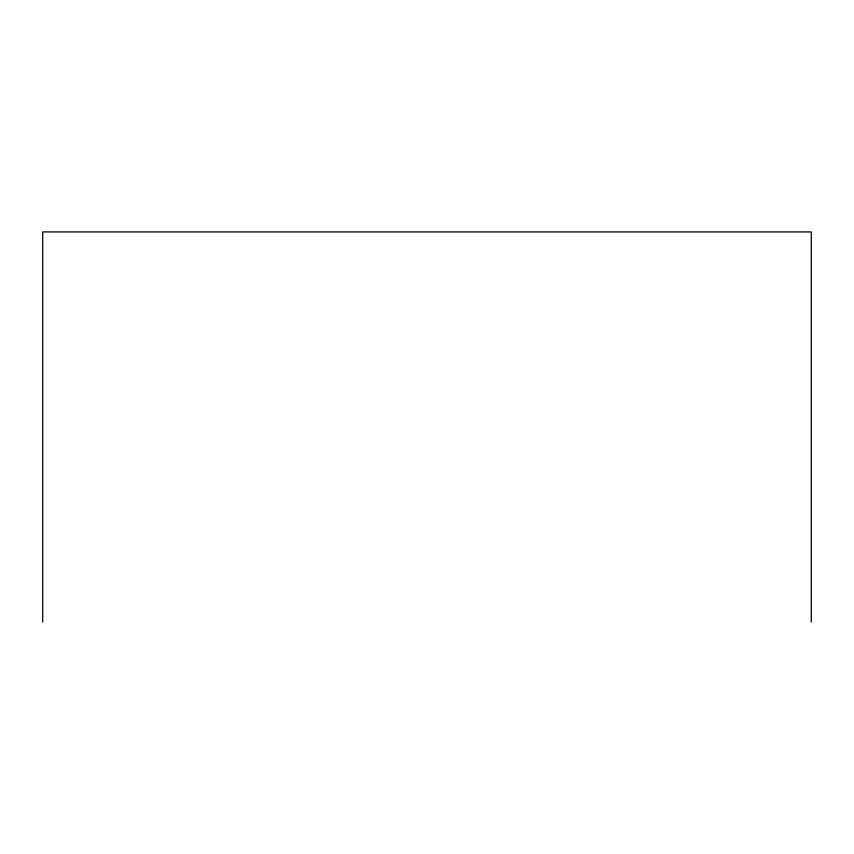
<?xml version="1.0" encoding="UTF-8"?>
<svg xmlns="http://www.w3.org/2000/svg" width="854" height="854" viewBox="0 0 854 854"><rect width="100%" height="100%" fill="white"/><g stroke="black" fill="none" stroke-linecap="round" stroke-linejoin="round"><path stroke-width="1.28" d="M811.3 622.086L811.3 231.914L42.7 231.914L42.7 622.086"/></g></svg>
